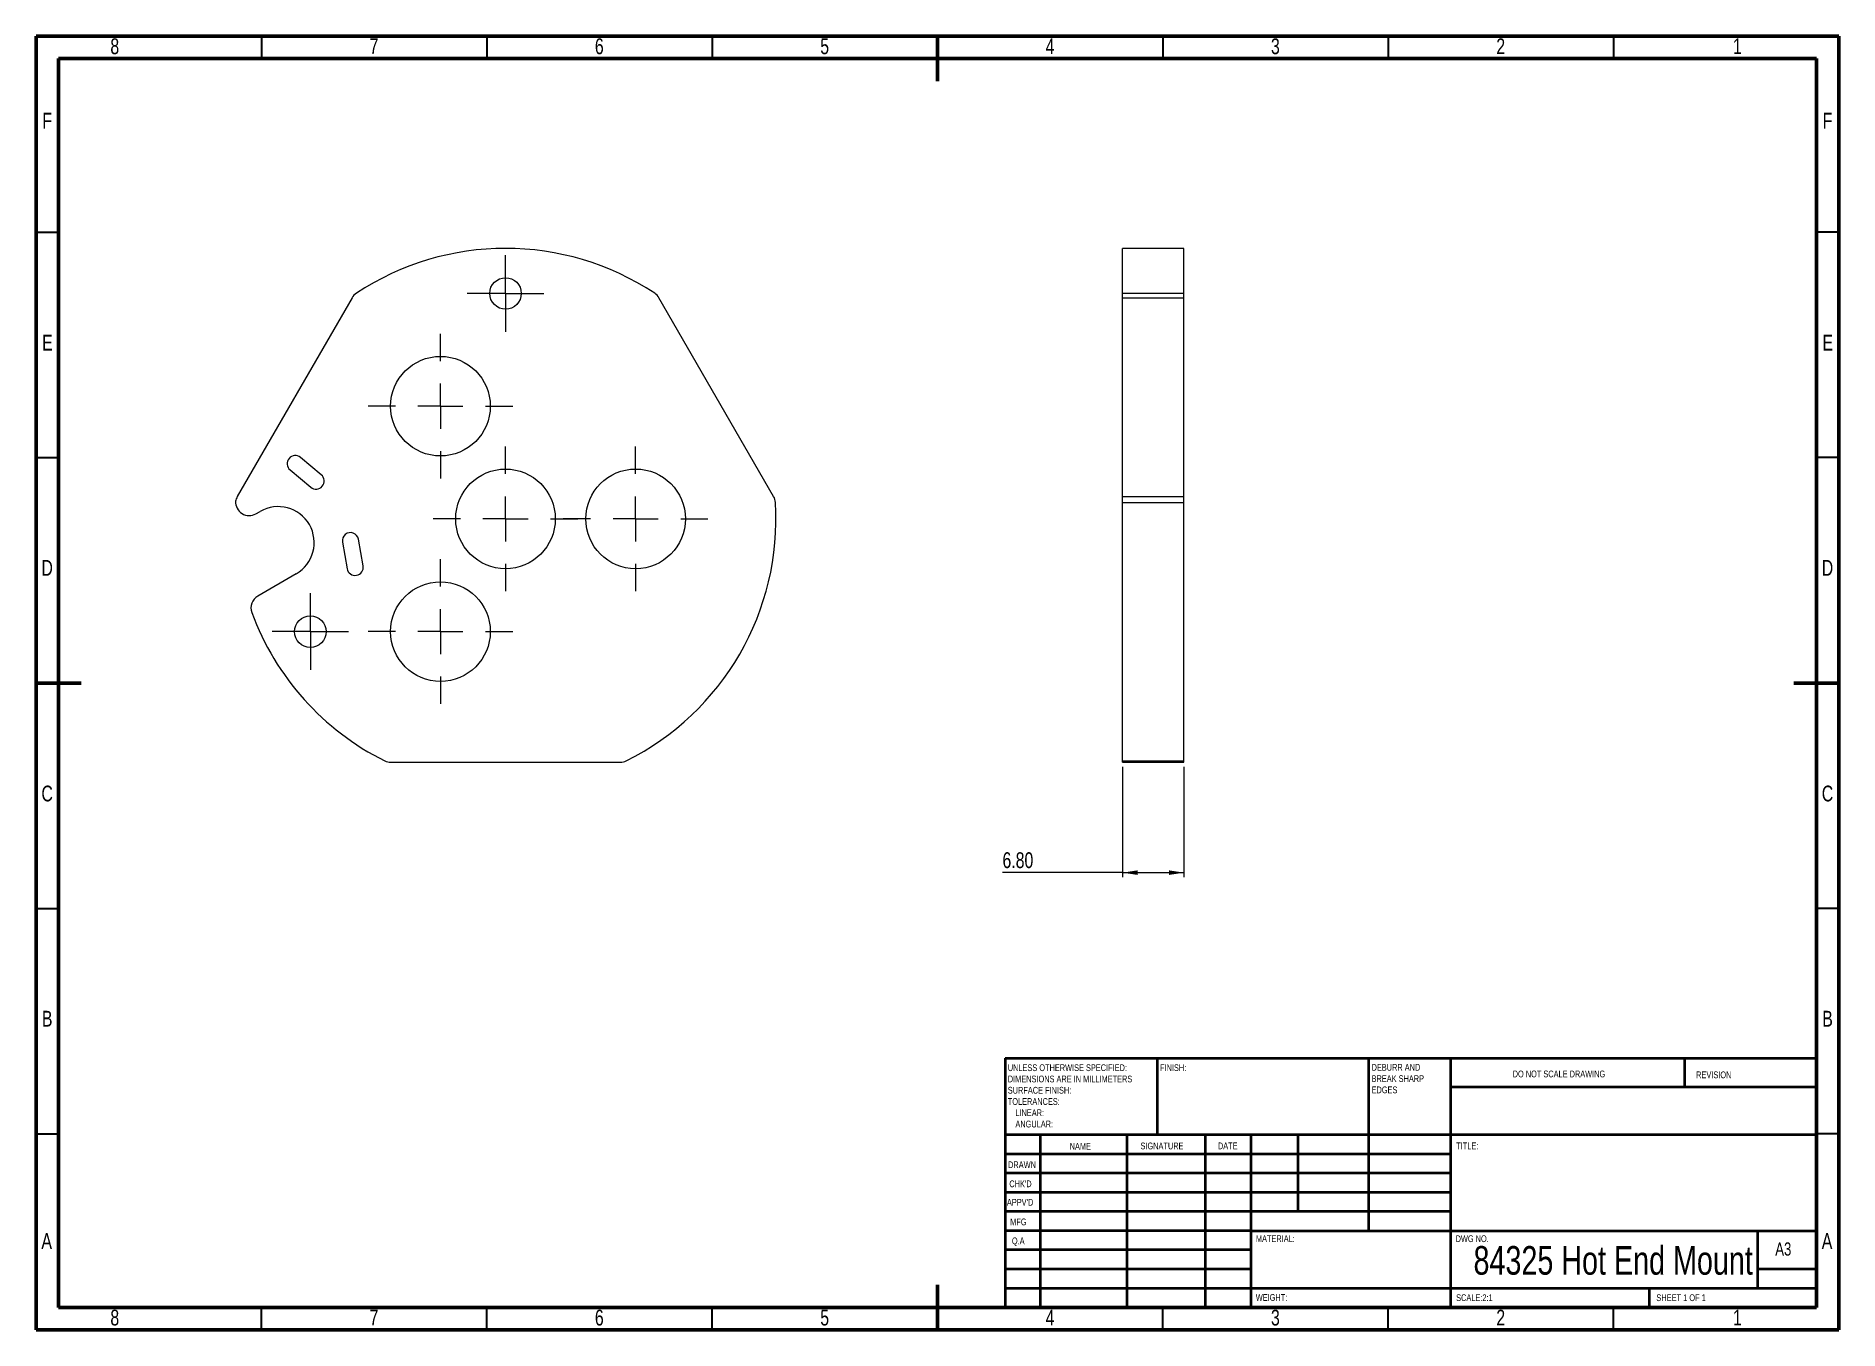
# Model space of a CAD drawing. Header units: millimetres. Extents: x 15 to 415, y 5 to 292.
import ezdxf

# ---------------------------------------------------------------- set-up
doc = ezdxf.new("R2010")
doc.units = ezdxf.units.MM
doc.styles.add('SLDTEXTSTYLE0', font='TXT', dxfattribs={"width": 0.75})
doc.styles.add('SLDTEXTSTYLE1', font='TXT', dxfattribs={"width": 0.686449})
doc.styles.add('SLDTEXTSTYLE2', font='TXT', dxfattribs={"width": 0.6875})
doc.dimstyles.new('SLDDIMSTYLE0', dxfattribs={"dimtxt": 3.5, "dimasz": 3.302, "dimexe": 0, "dimexo": 0.0625, "dimgap": 0.875, "dimtad": 1, "dimlfac": 0.5, "dimrnd": 1e-09, "dimzin": 4, "dimdsep": 46, "dimtxsty": 'SLDTEXTSTYLE0', "dimsah": 1, "dimcen": 0.09, "dimadec": 0, "dimazin": 1, "dimtfac": 1, "dimtofl": 0, "dimtmove": 0, "dimatfit": 3, "dimfxl": 1, "dimfrac": 2, "dimtolj": 1, "dimtzin": 12, "dimarcsym": 0})

# ---------------------------------------------------------------- blocks, each defined once
blk = doc.blocks.new('SW_NOTE_0')
at = {"color": 0, "linetype": 'Continuous', "lineweight": 0, "char_height": 1.5, "attachment_point": 1, "style": 'SLDTEXTSTYLE0'}
for s, insert in [('UNLESS OTHERWISE SPECIFIED:', (0, 1.93)), ('SURFACE FINISH:', (0, -3.07)), ('DIMENSIONS ARE IN MILLIMETERS', (0, -0.57)), ('TOLERANCES:', (0, -5.57)), ('ANGULAR:', (1.69, -10.57)), ('LINEAR:', (1.69, -8.07))]:
    blk.add_mtext(s, dxfattribs=dict(at, insert=insert))
blk = doc.blocks.new('SW_NOTE_1')
at = {"color": 0, "linetype": 'Continuous', "lineweight": 0, "char_height": 1.5, "attachment_point": 1, "style": 'SLDTEXTSTYLE0'}
for s, insert in [('DEBURR AND', (0, 1.93)), ('BREAK SHARP', (0, -0.57)), ('EDGES', (0, -3.07))]:
    blk.add_mtext(s, dxfattribs=dict(at, insert=insert))
blk = doc.blocks.new('SW_CENTERMARKSYMBOL_0')
at = {"color": 0, "linetype": 'Continuous', "lineweight": 0}
for p, q in [((0, 10), (0, 16.05)), ((0, 0), (0, 5)), ((-10, 0), (-16.05, 0)), ((0, 0), (-5, 0)), ((0, 0), (0, -5)), ((0, 0), (5, 0)), ((10, 0), (16.05, 0)), ((0, -10), (0, -16.05))]:
    blk.add_line(p, q, dxfattribs=at)
blk = doc.blocks.new('SW_CENTERMARKSYMBOL_1')
at = {"color": 0, "linetype": 'Continuous', "lineweight": 0}
for p, q in [((0, 10), (0, 16.05)), ((0, 0), (0, 5)), ((-10, 0), (-16.05, 0)), ((0, 0), (-5, 0)), ((0, 0), (0, -5)), ((0, 0), (5, 0)), ((10, 0), (16.05, 0)), ((0, -10), (0, -16.05))]:
    blk.add_line(p, q, dxfattribs=at)
blk = doc.blocks.new('SW_CENTERMARKSYMBOL_2')
at = {"color": 0, "linetype": 'Continuous', "lineweight": 0}
for p, q in [((0, 10), (0, 16.05)), ((0, 0), (0, 5)), ((-10, 0), (-16.05, 0)), ((0, 0), (-5, 0)), ((0, 0), (0, -5)), ((0, 0), (5, 0)), ((10, 0), (16.05, 0)), ((0, -10), (0, -16.05))]:
    blk.add_line(p, q, dxfattribs=at)
blk = doc.blocks.new('SW_CENTERMARKSYMBOL_3')
at = {"color": 0, "linetype": 'Continuous', "lineweight": 0}
for p, q in [((0, 10), (0, 16.05)), ((0, 0), (0, 5)), ((-10, 0), (-16.05, 0)), ((0, 0), (-5, 0)), ((0, 0), (0, -5)), ((0, 0), (5, 0)), ((10, 0), (16.05, 0)), ((0, -10), (0, -16.05))]:
    blk.add_line(p, q, dxfattribs=at)
blk = doc.blocks.new('SW_CENTERMARKSYMBOL_4')
at = {"color": 0, "linetype": 'Continuous', "lineweight": 0}
for p, q in [((0, 5), (0, 8.5)), ((0, 0), (0, 5)), ((-5, 0), (-8.5, 0)), ((0, 0), (-5, 0)), ((0, 0), (0, -5)), ((0, 0), (5, 0)), ((5, 0), (8.5, 0)), ((0, -5), (0, -8.5))]:
    blk.add_line(p, q, dxfattribs=at)
blk = doc.blocks.new('SW_CENTERMARKSYMBOL_5')
at = {"color": 0, "linetype": 'Continuous', "lineweight": 0}
for p, q in [((0, 5), (0, 8.5)), ((0, 0), (0, 5)), ((-5, 0), (-8.5, 0)), ((0, 0), (-5, 0)), ((0, 0), (0, -5)), ((0, 0), (5, 0)), ((5, 0), (8.5, 0)), ((0, -5), (0, -8.5))]:
    blk.add_line(p, q, dxfattribs=at)
blk = doc.blocks.new('_D')
at = {"color": 7, "linetype": 'Continuous', "lineweight": 0}
for p, q in [((256.07, 129.91), (256.07, 105.43)), ((269.67, 129.91), (269.67, 105.43)), ((256.07, 106.43), (229.42, 106.43)), ((256.07, 106.43), (269.67, 106.43))]:
    blk.add_line(p, q, dxfattribs=at)
for points in [[(256.07, 106.43), (259.38, 105.93), (259.38, 106.94)], [(269.67, 106.43), (266.37, 106.94), (266.37, 105.93)]]:
    blk.add_solid(points, dxfattribs=at)
at = {"color": 7, "linetype": 'Continuous', "lineweight": 0, "insert": (229.42, 110.95), "char_height": 3.5, "attachment_point": 1, "style": 'SLDTEXTSTYLE0'}
blk.add_mtext('6.80', dxfattribs=at)

msp = doc.modelspace()

# ---------------------------------------------------------------- linework, layer by layer
at = {"color": 7, "linetype": 'Continuous', "lineweight": 60}
for p, q in [((15, 292), (415, 292)), ((15, 5), (15, 292)), ((215, 292), (215, 282)), ((415, 292), (415, 5)), ((20, 287), (410, 287)), ((20, 10), (20, 287)), ((410, 287), (410, 10)), ((15, 148.5), (25, 148.5)), ((415, 148.5), (405, 148.5)), ((410, 65.25), (410, 10)), ((215, 5), (215, 15)), ((410, 10), (20, 10)), ((410, 10), (222.8, 10)), ((415, 5), (15, 5))]:
    msp.add_line(p, q, dxfattribs=at)
at = {"color": 7, "linetype": 'Continuous', "lineweight": 30}
for p, q in [((65, 292), (65, 287)), ((115, 292), (115, 287)), ((165, 292), (165, 287)), ((265, 292), (265, 287)), ((315, 292), (315, 287)), ((365, 292), (365, 287)), ((15, 248.5), (20, 248.5)), ((415, 248.5), (410, 248.5)), ((15, 198.5), (20, 198.5)), ((415, 198.5), (410, 198.5)), ((15, 98.5), (20, 98.5)), ((415, 98.5), (410, 98.5)), ((15, 48.5), (20, 48.5)), ((415, 48.5), (410, 48.5)), ((65, 5), (65, 10)), ((115, 5), (115, 10)), ((165, 5), (165, 10)), ((265, 5), (265, 10)), ((315, 5), (315, 10)), ((365, 5), (365, 10))]:
    msp.add_line(p, q, dxfattribs=at)
at = {"color": 7, "linetype": 'Continuous', "lineweight": 15}
for p, q in [((269.673, 244.905), (256.073, 244.905)), ((256.073, 234.953), (256.073, 244.905)), ((269.673, 234.953), (269.673, 244.905)), ((85.12, 233.951), (59.647, 189.832)), ((178.65, 189.86), (153.195, 233.951)), ((256.073, 234.953), (269.673, 234.953)), ((256.073, 233.951), (256.073, 234.953)), ((256.073, 233.951), (269.673, 233.951)), ((256.073, 189.86), (256.073, 233.951)), ((269.673, 233.951), (269.673, 234.953)), ((269.673, 189.86), (269.673, 233.951)), ((78.263, 194.68), (73.667, 198.537)), ((71.353, 195.779), (75.949, 191.922)), ((256.073, 189.86), (269.673, 189.86)), ((256.073, 188.542), (256.073, 189.86)), ((256.073, 131.221), (256.073, 188.542)), ((256.073, 188.542), (269.673, 188.542)), ((269.673, 188.542), (269.673, 189.86)), ((269.673, 131.221), (269.673, 188.542)), ((63.778, 186.021), (64.704, 186.556)), ((87.561, 174.471), (86.52, 180.38)), ((82.974, 179.755), (84.016, 173.846)), ((72.704, 172.699), (64.179, 167.778)), ((93.701, 130.905), (144.613, 130.905)), ((256.073, 131.221), (269.673, 131.221)), ((256.073, 130.905), (256.073, 131.221)), ((256.073, 130.905), (269.673, 130.905)), ((269.673, 130.905), (269.673, 131.221))]:
    msp.add_line(p, q, dxfattribs=at)
at = {"color": 7, "linetype": 'Continuous', "lineweight": 40}
for p, q in [((230, 65.25), (410, 65.25)), ((230, 65.25), (230, 10)), ((263.8, 48.25), (263.8, 65.25)), ((310.6, 65.25), (310.6, 27)), ((328.8, 65.25), (328.8, 10)), ((380.8, 58.875), (380.8, 65.25)), ((410, 58.875), (328.8, 58.875)), ((410, 48.25), (230, 48.25)), ((237.8, 48.25), (237.8, 10)), ((256.991, 48.25), (256.991, 10)), ((274.399, 48.25), (274.399, 10)), ((284.6, 10), (284.6, 48.25)), ((295, 31.25), (295, 48.25)), ((328.8, 44), (230, 44)), ((328.8, 39.75), (230, 39.75)), ((328.8, 35.5), (230, 35.5)), ((328.8, 31.25), (230, 31.25)), ((284.6, 27), (230, 27)), ((284.6, 27), (410, 27)), ((397, 14.25), (397, 27)), ((284.6, 22.75), (230, 22.75)), ((284.6, 18.5), (230, 18.5)), ((410, 18.5), (397, 18.5)), ((230, 14.25), (410, 14.25)), ((373, 10), (373, 14.25))]:
    msp.add_line(p, q, dxfattribs=at)
at = {"color": 7, "linetype": 'Continuous', "lineweight": 15}
for centre, radius in [((119.157, 234.905), 3.5), ((104.723, 209.905), 11.05), ((119.157, 184.905), 11.05), ((148.025, 184.905), 11.05), ((104.723, 159.905), 11.05), ((75.856, 159.905), 3.5)]:
    msp.add_circle(centre, radius, dxfattribs=at)
for centre, radius, start, end in [((119.157, 184.905), 60, 56.52535, 123.47465), ((87.718, 232.451), 3, 123.47465, 150), ((150.597, 232.451), 3, 30, 56.52535), ((72.51, 197.158), 1.8, 50, 230), ((77.106, 193.301), 1.8, 230, 50), ((62.278, 188.619), 3, 176.2643, 300), ((62.246, 188.332), 3, 150, 170.73198), ((119.157, 184.905), 60, 296.52535, 3.47465), ((176.052, 188.36), 3, 3.47465, 30), ((68.704, 179.628), 8, 300, 120), ((84.747, 180.067), 1.8, 10, 190), ((85.789, 174.158), 1.8, 190, 10), ((65.679, 165.179), 3, 120, 200.24719), ((119.157, 184.905), 60, 200.24719, 243.47465), ((93.701, 133.905), 3, 243.47465, 270), ((144.613, 133.905), 3, 270, 296.52535)]:
    msp.add_arc(centre, radius, start, end, dxfattribs=at)

# ---------------------------------------------------------------- block references
at = {"color": 7, "linetype": 'Continuous', "lineweight": 0}
for name, p in [('SW_CENTERMARKSYMBOL_5', (119.157, 234.905)), ('SW_CENTERMARKSYMBOL_3', (104.723, 209.905)), ('SW_CENTERMARKSYMBOL_0', (119.157, 184.905)), ('SW_CENTERMARKSYMBOL_2', (148.025, 184.905)), ('SW_CENTERMARKSYMBOL_1', (104.723, 159.905)), ('SW_CENTERMARKSYMBOL_4', (75.856, 159.905)), ('SW_NOTE_1', (311.309, 62.069)), ('SW_NOTE_0', (230.594, 61.987))]:
    msp.add_blockref(name, p, dxfattribs=at)

# ---------------------------------------------------------------- texts
for s, insert, char_height, attachment_point, style in [('8', (32.465, 291.486), 3.5, 2, 'SLDTEXTSTYLE0'), ('7', (89.965, 291.486), 3.5, 2, 'SLDTEXTSTYLE0'), ('6', (139.965, 291.486), 3.5, 2, 'SLDTEXTSTYLE0'), ('5', (189.965, 291.486), 3.5, 2, 'SLDTEXTSTYLE0'), ('4', (239.965, 291.486), 3.5, 2, 'SLDTEXTSTYLE0'), ('3', (289.965, 291.486), 3.5, 2, 'SLDTEXTSTYLE0'), ('2', (339.965, 291.486), 3.5, 2, 'SLDTEXTSTYLE0'), ('1', (392.465, 291.486), 3.5, 2, 'SLDTEXTSTYLE0'), ('F', (17.464, 274.986), 3.5, 2, 'SLDTEXTSTYLE0'), ('F', (412.464, 274.986), 3.5, 2, 'SLDTEXTSTYLE0'), ('E', (17.506, 225.736), 3.5, 2, 'SLDTEXTSTYLE0'), ('E', (412.506, 225.736), 3.5, 2, 'SLDTEXTSTYLE0'), ('D', (17.46, 175.791), 3.5, 2, 'SLDTEXTSTYLE0'), ('D', (412.46, 175.791), 3.5, 2, 'SLDTEXTSTYLE0'), ('C', (17.464, 125.736), 3.5, 2, 'SLDTEXTSTYLE0'), ('C', (412.464, 125.736), 3.5, 2, 'SLDTEXTSTYLE0'), ('B', (17.473, 75.791), 3.5, 2, 'SLDTEXTSTYLE0'), ('B', (412.473, 75.791), 3.5, 2, 'SLDTEXTSTYLE0'), ('FINISH:', (264.371, 63.919), 1.5, 1, 'SLDTEXTSTYLE0'), ('DO NOT SCALE DRAWING', (342.615, 62.533), 1.5, 1, 'SLDTEXTSTYLE0'), ('REVISION', (383.328, 62.335), 1.5, 1, 'SLDTEXTSTYLE0'), ('NAME', (244.322, 46.501), 1.5, 1, 'SLDTEXTSTYLE0'), ('SIGNATURE', (260.034, 46.562), 1.5, 1, 'SLDTEXTSTYLE0'), ('DATE', (277.215, 46.576), 1.5, 1, 'SLDTEXTSTYLE0'), ('TITLE:', (330.09, 46.576), 1.5, 1, 'SLDTEXTSTYLE0'), ('DRAWN', (230.643, 42.385), 1.5, 1, 'SLDTEXTSTYLE1'), ("CHK'D", (230.939, 38.162), 1.5, 1, 'SLDTEXTSTYLE0'), ("APPV'D", (230.402, 34.066), 1.5, 1, 'SLDTEXTSTYLE0'), ('MFG', (231.124, 29.716), 1.5, 1, 'SLDTEXTSTYLE0'), ('A', (17.36, 26.486), 3.5, 2, 'SLDTEXTSTYLE0'), ('Q.A', (231.509, 25.505), 1.5, 1, 'SLDTEXTSTYLE0'), ('MATERIAL:', (285.646, 25.986), 1.5, 1, 'SLDTEXTSTYLE0'), ('DWG NO.', (329.953, 25.986), 1.5, 1, 'SLDTEXTSTYLE0'), ('A3', (400.871, 24.406), 2.9104, 1, 'SLDTEXTSTYLE0'), ('A', (412.36, 26.486), 3.5, 2, 'SLDTEXTSTYLE0'), ('84325 Hot End Mount', (364.908, 23.607), 6.35, 2, 'SLDTEXTSTYLE0'), ('WEIGHT:', (285.618, 12.949), 1.4986, 1, 'SLDTEXTSTYLE0'), ('SCALE:2:1', (330.074, 12.9), 1.5, 1, 'SLDTEXTSTYLE0'), ('SHEET 1 OF 1', (374.478, 12.9), 1.5, 1, 'SLDTEXTSTYLE2'), ('8', (32.465, 9.486), 3.5, 2, 'SLDTEXTSTYLE0'), ('7', (89.965, 9.486), 3.5, 2, 'SLDTEXTSTYLE0'), ('6', (139.965, 9.486), 3.5, 2, 'SLDTEXTSTYLE0'), ('5', (189.965, 9.486), 3.5, 2, 'SLDTEXTSTYLE0'), ('4', (239.965, 9.486), 3.5, 2, 'SLDTEXTSTYLE0'), ('3', (289.965, 9.486), 3.5, 2, 'SLDTEXTSTYLE0'), ('2', (339.965, 9.486), 3.5, 2, 'SLDTEXTSTYLE0'), ('1', (392.465, 9.486), 3.5, 2, 'SLDTEXTSTYLE0')]:
    msp.add_mtext(s, dxfattribs=dict(at, insert=insert, char_height=char_height, attachment_point=attachment_point, style=style))

# ---------------------------------------------------------------- dimensions: what is measured, and where the dimension line sits
dim = msp.add_linear_dim(base=(269.673, 106.434), p1=(256.073, 130.905), p2=(269.673, 130.905), dimstyle='SLDDIMSTYLE0', dxfattribs=at)
dim.commit()
dim.dimension.update_dxf_attribs({"geometry": '_D', "text_midpoint": (233.943, 106.434), "dimtype": 160})

doc.saveas('drawing.dxf')
